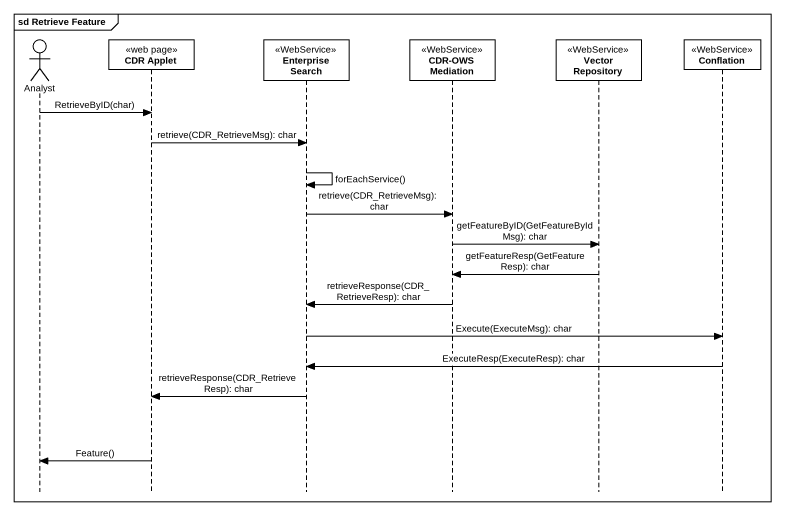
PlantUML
@startuml
mainframe sd Retrieve Feature
hide footbox
actor Analyst
participant "CDR Applet" as CDR_Applet <<web page>>
participant "Enterprise Search" as Enterprise_Search <<WebService>>
participant "CDR-OWS Mediation" as CDR_OWS_Mediation <<WebService>>
participant "Vector Repository" as Vector_Repository <<WebService>>
participant Conflation <<WebService>>

Analyst -> CDR_Applet : RetrieveByID(char)
CDR_Applet -> Enterprise_Search : retrieve(CDR_RetrieveMsg): char
Enterprise_Search -> Enterprise_Search : forEachService()
Enterprise_Search -> CDR_OWS_Mediation : retrieve(CDR_RetrieveMsg): char
CDR_OWS_Mediation -> Vector_Repository : getFeatureByID(GetFeatureByIdMsg): char
Vector_Repository -> CDR_OWS_Mediation : getFeatureResp(GetFeatureResp): char
CDR_OWS_Mediation -> Enterprise_Search : retrieveResponse(CDR_RetrieveResp): char
Enterprise_Search -> Conflation : Execute(ExecuteMsg): char
Conflation -> Enterprise_Search : ExecuteResp(ExecuteResp): char
Enterprise_Search -> CDR_Applet : retrieveResponse(CDR_RetrieveResp): char
CDR_Applet -> Analyst : Feature()
@enduml
